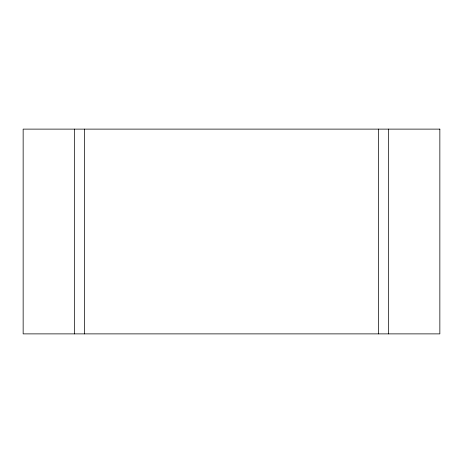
<?xml version="1.0" encoding="UTF-8"?>
<svg xmlns="http://www.w3.org/2000/svg" width="463" height="463" viewBox="0 0 463 463"><rect width="100%" height="100%" fill="white"/><g stroke="black" fill="none" stroke-linecap="round" stroke-linejoin="round"><path stroke-width="0.69" d="M388.66 129.119L388.66 333.881M378.421 129.119L378.421 333.881M84.579 129.119L84.579 333.881M74.34 129.119L74.34 333.881M439.85 129.119L23.15 129.119L23.15 333.881L439.85 333.881L439.85 129.119"/></g></svg>
